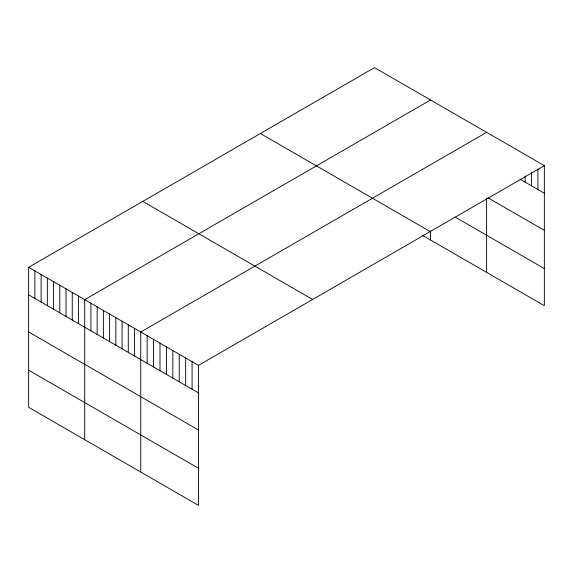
<?xml version="1.0" encoding="UTF-8"?>
<svg xmlns="http://www.w3.org/2000/svg" width="573" height="573" viewBox="0 0 573 573"><rect width="100%" height="100%" fill="white"/><g stroke="black" fill="none" stroke-linecap="round" stroke-linejoin="round"><path stroke-width="0.86" d="M28.65 267.297L198.494 365.359L198.494 505.379L28.65 407.317L28.65 267.297L374.506 67.621L544.35 165.683L544.35 305.703L422.251 235.209M430.552 99.981L84.697 299.658L84.697 439.677M486.599 132.342L140.75 332.018L140.75 472.037M198.494 365.359L544.35 165.683M520.112 179.249L544.35 193.244M488.031 197.835L544.35 230.353M455.463 217.274L544.35 268.594M260.371 133.509L430.216 231.571M142.784 201.402L312.629 299.464M28.65 294.859L198.494 392.92M28.65 331.975L198.494 430.029M28.65 370.208L198.494 468.27M537.932 169.085L537.932 189.541M531.515 172.494L531.515 185.838M525.097 175.904L525.097 182.128M486.599 198.716L486.599 272.361M430.552 230.933L430.552 240.001M192.084 361.649L192.084 389.217M185.666 357.946L185.666 385.514M179.249 354.243L179.249 381.804M172.831 350.54L172.831 378.101M166.414 346.83L166.414 374.398M159.996 343.127L159.996 370.695M153.585 339.424L153.585 366.992M147.168 335.721L147.168 363.282M134.519 328.422L134.519 355.983M128.295 324.827L128.295 352.388M122.063 321.231L122.063 348.792M115.839 317.635L115.839 345.197M109.608 314.04L109.608 341.601M103.384 310.444L103.384 338.006M97.152 306.849L97.152 334.41M90.928 303.253L90.928 330.814M78.472 296.062L78.472 323.623M72.241 292.466L72.241 320.028M66.017 288.871L66.017 316.432M59.785 285.275L59.785 312.837M53.561 281.68L53.561 309.241M47.33 278.084L47.33 305.645M41.106 274.488L41.106 302.05M34.874 270.893L34.874 298.454"/></g></svg>
